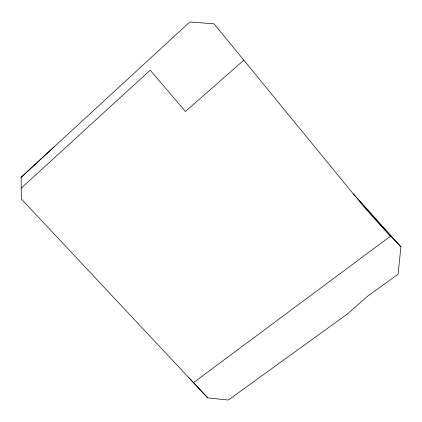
<?xml version="1.0" encoding="UTF-8"?>
<svg xmlns="http://www.w3.org/2000/svg" width="422" height="422" viewBox="0 0 422 422"><rect width="100%" height="100%" fill="white"/><g stroke="black" fill="none" stroke-linecap="round" stroke-linejoin="round"><path stroke-width="0.63" d="M207.809 397.914L21.337 198.978L21.1 177.266L189.773 21.981L214.044 23.817L353.193 193.793L400.9 246.738L398.11 274.136L367.699 296.154L347.406 313.984L228.328 400.019L207.682 397.904L188.544 377.368M21.1 177.393L54.127 146.861M21.216 188.175L150.2 70.189L185.432 111.492L243.816 60.188M193.476 382.627L390.577 236.12L353.193 193.793M400.9 246.738A2518.269 1340.019 -53.8 0 1 359.111 200.935"/></g></svg>
